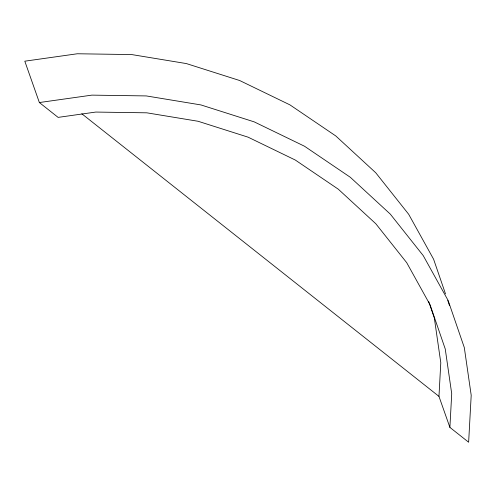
<?xml version="1.0" encoding="UTF-8"?>
<svg xmlns="http://www.w3.org/2000/svg" width="496" height="496" viewBox="0 0 496 496"><rect width="100%" height="100%" fill="white"/><g stroke="black" fill="none" stroke-linecap="round" stroke-linejoin="round"><path stroke-width="0.74" d="M445.513 293.917L433.591 259.197L408.679 214.266L375.745 172.769L335.767 135.935L289.949 104.879L239.649 80.513L186.384 63.581L131.731 54.572L77.326 53.766L24.8 61.188L39.364 102.542L91.89 95.127L146.295 95.926L200.948 104.935L254.212 121.873L304.513 146.233L350.331 177.295L390.309 214.123L423.243 255.626L448.155 300.551L464.306 347.572L471.2 395.275L468.639 442.234L449.891 427.391L438.966 396.378L440.795 362.731L434.322 317.961L428.612 301.326M449.891 427.391L451.72 393.743L445.247 348.979L430.094 304.854L406.714 262.688L375.807 223.746L338.291 189.181L295.287 160.034L248.087 137.169L198.096 121.272L146.81 112.821L95.753 112.065L58.119 117.385L39.364 102.542M81.815 113.764L438.966 396.378M447.752 300.427L449.488 305.493"/></g></svg>
